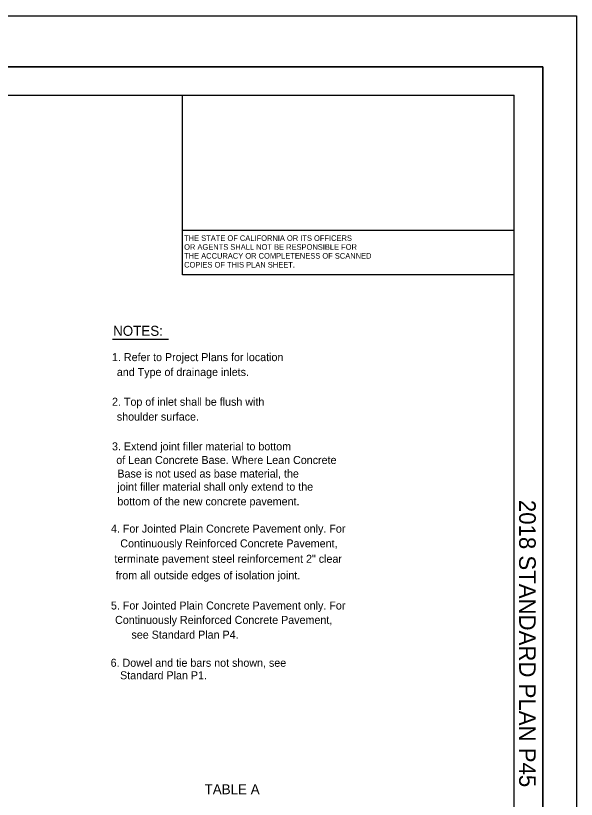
# Model space of a CAD drawing. Extents: x -894 to 866, y -476 to 714.
# Drawn here: x 376 to 866, y 29 to 714 of the extents above; entities that cross this region are included whole.
import ezdxf

# ---------------------------------------------------------------- set-up
doc = ezdxf.new("R2010")
doc.units = 0
doc.layers.add('10 Sheet Format', color=7, linetype='Continuous')
doc.layers.add('57 Undefined', color=7, linetype='Continuous')

msp = doc.modelspace()

# ---------------------------------------------------------------- linework, layer by layer
at = {"layer": '10 Sheet Format'}
for p, q in [((-863.46, 668.96), (836.55, 668.96)), ((836.55, 668.96), (836.55, -431.04)), ((-813.45, 643.96), (811.55, 643.96)), ((521.56, 525.89), (521.56, 643.96)), ((811.55, -406.04), (811.55, 643.96)), ((811.55, 525.89), (521.56, 525.89)), ((521.56, 487.06), (521.56, 525.89)), ((811.55, 487.06), (521.56, 487.06))]:
    msp.add_line(p, q, dxfattribs=at)
for points in [[(-894.04, 713.56), (865.96, 713.56), (865.96, -476.44), (-894.04, -476.44)], [(-863.46, -431.04), (836.55, -431.04), (836.55, 668.96), (-863.46, 668.96)]]:
    msp.add_lwpolyline(points, close=True, dxfattribs=at)
at = {"layer": '57 Undefined'}
msp.add_line((460.56, 430.93), (509.43, 430.93), dxfattribs=at)

# ---------------------------------------------------------------- texts
at = {"layer": '10 Sheet Format'}
for s, p in [('THE STATE OF CALIFORNIA OR ITS OFFICERS', (523.03, 516.71)), ('OR AGENTS SHALL NOT BE RESPONSIBLE FOR', (523.03, 508.96)), ('THE ACCURACY OR COMPLETENESS OF SCANNED', (523.03, 501.21)), ('COPIES OF THIS PLAN SHEET.', (523.03, 493.46))]:
    msp.add_text(s, height=4.9, dxfattribs=at).set_placement(p)
msp.add_text('2018 STANDARD PLAN P45', height=14.5, rotation=270, dxfattribs=at).set_placement((815.95, 290.39))
at = {"layer": '57 Undefined'}
for s, height, p in [('NOTES:', 8.75, (460.95, 433.76)), ('1. Refer to Project Plans for location', 7, (459.99, 411.65)), ('   and Type of drainage inlets.', 7, (456.41, 398.65)), ('2. Top of inlet shall be flush with', 7, (459.99, 372.65)), ('   shoulder surface.', 7, (456.41, 359.65)), ('3. Extend joint filler material to bottom', 7, (459.99, 333.65)), ('   of Lean Concrete Base. Where Lean Concrete', 7, (455.94, 321.75)), ('   Base is not used as base material, the', 7, (456.88, 309.87)), ('   joint filler material shall only extend to the', 7, (456.88, 298.43)), ('   bottom of the new concrete pavement.', 7, (456.88, 285.58)), ('4. For Jointed Plain Concrete Pavement only. For', 7, (459.05, 261.76)), ('  Continuously Reinforced Concrete Pavement,', 7, (462.04, 248.87)), ('   terminate pavement steel reinforcement 2" clear', 7, (454.28, 235.42)), ('   from all outside edges of isolation joint.', 7, (455.47, 221.01)), ('5. For Jointed Plain Concrete Pavement only. For', 7, (459.05, 194.56)), ('   Continuously Reinforced Concrete Pavement,', 7, (454.87, 182)), ('see Standard Plan P4.', 7, (477, 169.11)), ('6. Dowel and tie bars not shown, see', 7, (458.8, 144.53)), ('  Standard Plan P1.', 7, (461.83, 133.59)), ('TABLE A', 8.75, (540.94, 33.09))]:
    msp.add_text(s, height=height, dxfattribs=at).set_placement(p)

doc.saveas('drawing.dxf')
